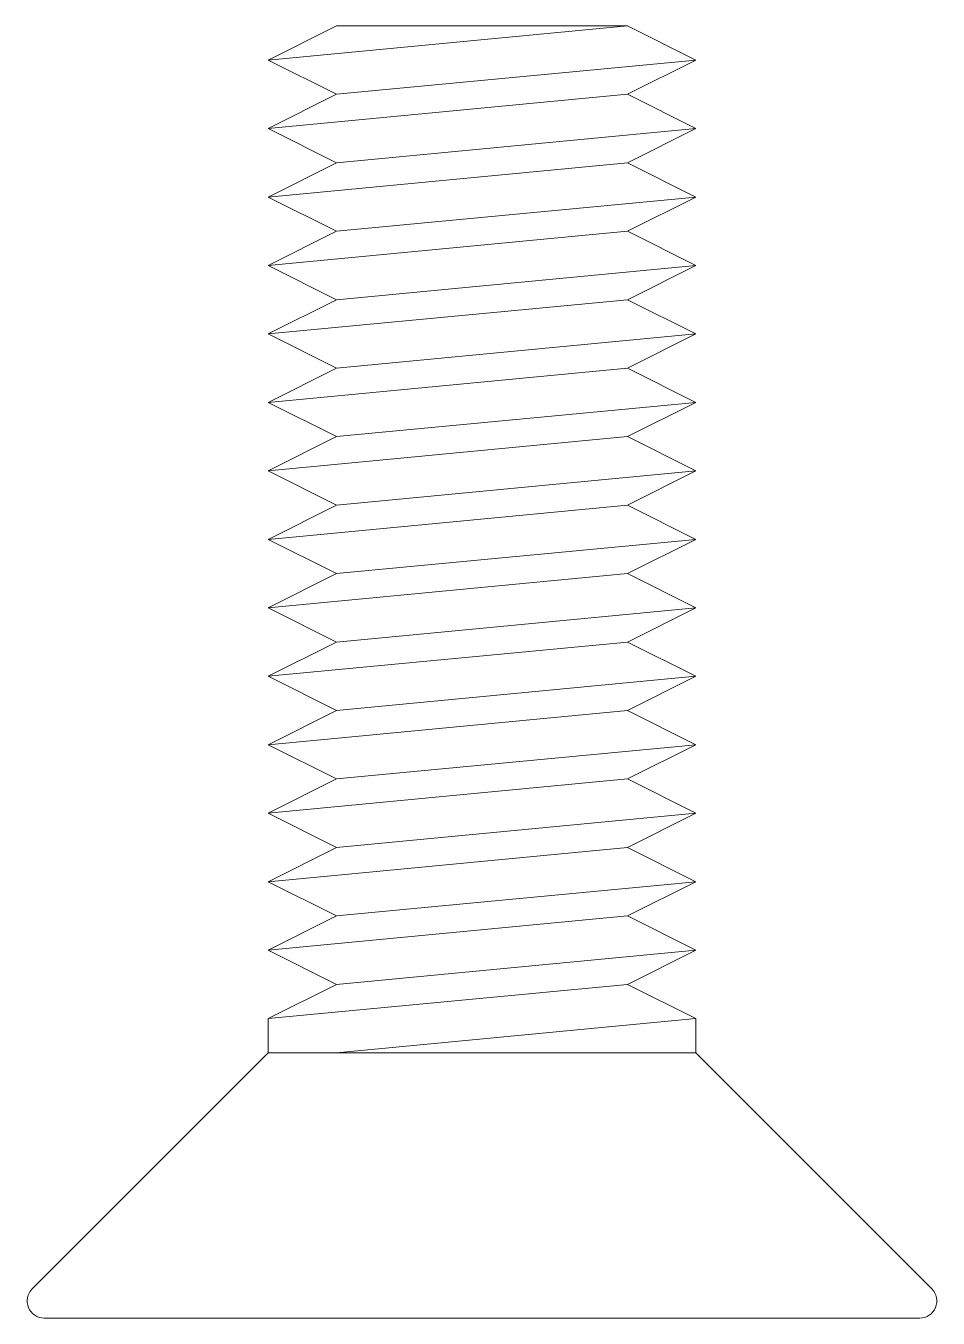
# Model space of a CAD drawing. Header units: millimetres. Extents: x -784753 to 2894, y -738 to 77802.
# Drawn here: x -5.33 to 5.33, y 0 to 15.1 of the extents above; entities that cross this region are included whole.
import ezdxf

# ---------------------------------------------------------------- set-up
doc = ezdxf.new("R2010")
doc.units = ezdxf.units.MM
doc.layers.add('Assembly-Bolts', color=254, linetype='Continuous', plot=False)

# ---------------------------------------------------------------- blocks, each defined once
blk = doc.blocks.new('M5-FLATHEAD-LEFT')
at = {"lineweight": 0}
for p, q in [((1064.972, 149.573), (1062.213, 152.332)), ((1061.872, 141.956), (1061.872, 152.19)), ((1064.972, 149.573), (1064.972, 148.773)), ((1064.972, 149.573), (1064.972, 144.573)), ((1065.372, 149.573), (1064.972, 149.573)), ((1065.372, 149.573), (1065.772, 148.773)), ((1065.372, 149.573), (1065.772, 145.373)), ((1065.772, 148.773), (1066.172, 149.573)), ((1066.172, 149.573), (1066.572, 148.773)), ((1066.172, 149.573), (1066.572, 145.373)), ((1066.572, 148.773), (1066.972, 149.573)), ((1066.972, 149.573), (1067.372, 148.773)), ((1066.972, 149.573), (1067.372, 145.373)), ((1067.372, 148.773), (1067.772, 149.573)), ((1067.772, 149.573), (1068.172, 148.773)), ((1067.772, 149.573), (1068.172, 145.373)), ((1068.172, 148.773), (1068.572, 149.573)), ((1068.572, 149.573), (1068.972, 148.773)), ((1068.572, 149.573), (1068.972, 145.373)), ((1068.972, 148.773), (1069.372, 149.573)), ((1069.372, 149.573), (1069.772, 148.773)), ((1069.372, 149.573), (1069.772, 145.373)), ((1069.772, 148.773), (1070.172, 149.573)), ((1070.172, 149.573), (1070.572, 148.773)), ((1070.172, 149.573), (1070.572, 145.373)), ((1070.572, 148.773), (1070.972, 149.573)), ((1070.972, 149.573), (1071.372, 148.773)), ((1070.972, 149.573), (1071.372, 145.373)), ((1071.372, 148.773), (1071.772, 149.573)), ((1071.772, 149.573), (1072.172, 148.773)), ((1071.772, 149.573), (1072.172, 145.373)), ((1072.172, 148.773), (1072.572, 149.573)), ((1072.572, 149.573), (1072.972, 148.773)), ((1072.572, 149.573), (1072.972, 145.373)), ((1072.972, 148.773), (1073.372, 149.573)), ((1073.372, 149.573), (1073.772, 148.773)), ((1073.372, 149.573), (1073.772, 145.373)), ((1073.772, 148.773), (1074.172, 149.573)), ((1074.172, 149.573), (1074.572, 148.773)), ((1074.172, 149.573), (1074.572, 145.373)), ((1074.572, 148.773), (1074.972, 149.573)), ((1074.972, 149.573), (1075.372, 148.773)), ((1074.972, 149.573), (1075.372, 145.373)), ((1075.372, 148.773), (1075.772, 149.573)), ((1075.772, 149.573), (1076.172, 148.773)), ((1075.772, 149.573), (1076.172, 145.373)), ((1076.172, 148.773), (1076.572, 149.573)), ((1076.572, 149.573), (1076.972, 148.773)), ((1076.572, 149.573), (1076.972, 145.373)), ((1064.972, 148.773), (1065.372, 144.573)), ((1065.772, 148.773), (1066.172, 144.573)), ((1066.572, 148.773), (1066.972, 144.573)), ((1067.372, 148.773), (1067.772, 144.573)), ((1068.172, 148.773), (1068.572, 144.573)), ((1068.972, 148.773), (1069.372, 144.573)), ((1069.772, 148.773), (1070.172, 144.573)), ((1070.572, 148.773), (1070.972, 144.573)), ((1071.372, 148.773), (1071.772, 144.573)), ((1072.172, 148.773), (1072.572, 144.573)), ((1072.972, 148.773), (1073.372, 144.573)), ((1073.772, 148.773), (1074.172, 144.573)), ((1074.572, 148.773), (1074.972, 144.573)), ((1075.372, 148.773), (1075.772, 144.573)), ((1076.172, 148.773), (1076.572, 144.573)), ((1065.372, 144.573), (1065.772, 145.373)), ((1065.772, 145.373), (1066.172, 144.573)), ((1066.172, 144.573), (1066.572, 145.373)), ((1066.572, 145.373), (1066.972, 144.573)), ((1066.972, 144.573), (1067.372, 145.373)), ((1067.372, 145.373), (1067.772, 144.573)), ((1067.772, 144.573), (1068.172, 145.373)), ((1068.172, 145.373), (1068.572, 144.573)), ((1068.572, 144.573), (1068.972, 145.373)), ((1068.972, 145.373), (1069.372, 144.573)), ((1069.372, 144.573), (1069.772, 145.373)), ((1069.772, 145.373), (1070.172, 144.573)), ((1070.172, 144.573), (1070.572, 145.373)), ((1070.572, 145.373), (1070.972, 144.573)), ((1070.972, 144.573), (1071.372, 145.373)), ((1071.372, 145.373), (1071.772, 144.573)), ((1071.772, 144.573), (1072.172, 145.373)), ((1072.172, 145.373), (1072.572, 144.573)), ((1072.572, 144.573), (1072.972, 145.373)), ((1072.972, 145.373), (1073.372, 144.573)), ((1073.372, 144.573), (1073.772, 145.373)), ((1073.772, 145.373), (1074.172, 144.573)), ((1074.172, 144.573), (1074.572, 145.373)), ((1074.572, 145.373), (1074.972, 144.573)), ((1074.972, 144.573), (1075.372, 145.373)), ((1075.372, 145.373), (1075.772, 144.573)), ((1075.772, 144.573), (1076.172, 145.373)), ((1076.172, 145.373), (1076.572, 144.573)), ((1076.572, 144.573), (1076.972, 145.373)), ((1064.972, 144.573), (1062.213, 141.814)), ((1065.372, 144.573), (1064.972, 144.573))]:
    blk.add_line(p, q, dxfattribs=at)
for centre, start, end in [((1062.072, 152.19), 45, 180), ((1062.072, 141.956), 180, 315)]:
    blk.add_arc(centre, 0.2, start, end, dxfattribs=at)
at = {"layer": 'Assembly-Bolts', "lineweight": 0}
blk.add_line((1076.972, 148.773), (1076.972, 145.373), dxfattribs=at)

msp = doc.modelspace()

# ---------------------------------------------------------------- linework, layer by layer
at = {"lineweight": 0}
msp.add_xline((2338.275, -417.159), (-1, 0), dxfattribs=at)

# ---------------------------------------------------------------- block references
at = {"layer": 'Assembly-Bolts', "lineweight": 0, "rotation": 90}
msp.add_blockref('M5-FLATHEAD-LEFT', (147.073, -1061.872), dxfattribs=at)

doc.saveas('drawing.dxf')
